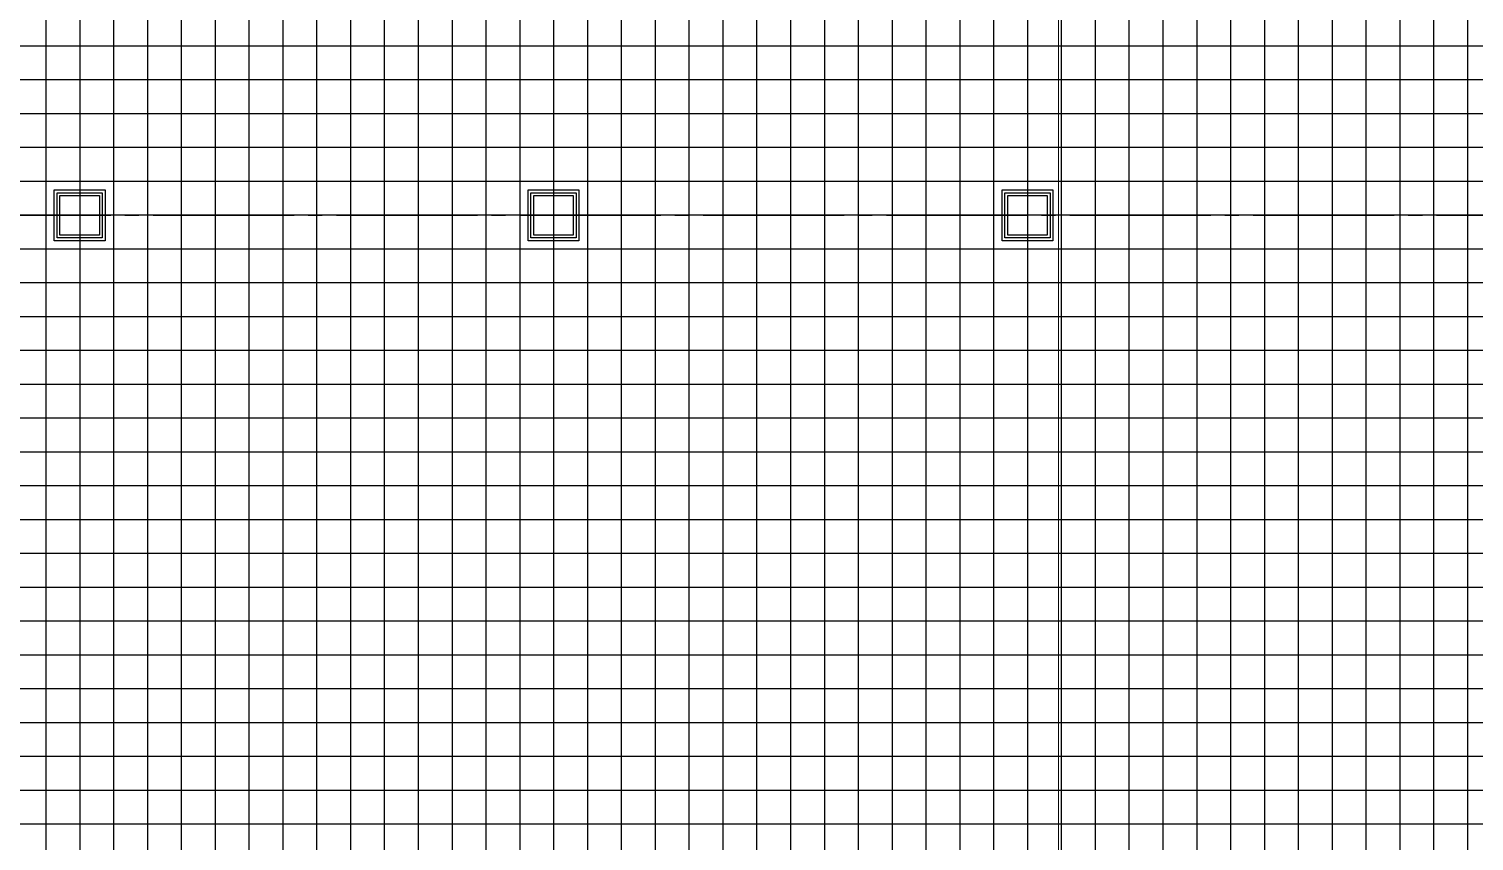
# Model space of a CAD drawing. Header units: millimetres. Extents: x -960 to 41501, y -1010 to 11880.
# Drawn here: x 10110 to 12672, y 1890 to 3331 of the extents above; entities that cross this region are included whole.
import ezdxf
from ezdxf.enums import TextEntityAlignment as Align

# ---------------------------------------------------------------- set-up
doc = ezdxf.new("R2010")
doc.units = ezdxf.units.MM
doc.header["$LTSCALE"] = 100
doc.linetypes.add('X-S-FAB-L10$0$COL-CEN-LIN', pattern=[3.25, 2.5, -0.25, 0.25, -0.25])
for name, color, linetype in [('0-XREF', 7, 'Continuous'), ('188K-SM-03-F10-ARCH-PA-Y2257103$0$K-P1S-4.2-單抗', 53, 'Continuous'), ('188K-SM-03-F10-ARCH-RF-Y2257103$0$K-RF-0.55', 191, 'Continuous'), ('188K-SM-03-F10-ARCH-RF-Y2257103$0$K-RF-0.55-AREA', 6, 'Continuous'), ('X-S-FAB-L10$0$0-DIM-TXT', 8, 'Continuous'), ('X-S-FAB-L10$0$BLOCK', 8, 'Continuous'), ('X-S-FAB-L10$0$CCL', 8, 'X-S-FAB-L10$0$COL-CEN-LIN'), ('X-S-FAB-L10$0$COL-S', 8, 'Continuous'), ('X-S-FAB-L10$0$S-FNDN', 8, 'Continuous')]:
    doc.layers.add(name, color=color, linetype=linetype)
doc.styles.add('X-S-FAB-L10$0$CHINA', font='simplex.shx', dxfattribs={"width": 0.75, "bigfont": 'chineset.shx'})
doc.styles.add('X-S-FAB-L10$0$Standard', font='', dxfattribs={"width": 0.8})
doc.styles.add('X-S-FAB-L10$0$TG_NOTE_TEXT', font='simplex.shx', dxfattribs={"width": 0.75, "bigfont": 'chineset.shx'})
doc.styles.get('X-S-FAB-L10$0$Standard').set_extended_font_data('Microsoft JhengHei')

# ---------------------------------------------------------------- blocks, each defined once
blk = doc.blocks.new('X-S-FAB-L10$0$FAB2-L05')
at = {"layer": 'X-S-FAB-L10$0$CCL'}
for p, q in [((-15960, 11005), (-15960, 0)), ((-15120, 11005), (-15120, 0)), ((-14280, 11005), (-14280, 0)), ((-26880, 3720), (1210, 3720))]:
    blk.add_line(p, q, dxfattribs=at)
at = {"layer": 'X-S-FAB-L10$0$COL-S'}
for points in [[(-15995, 3755), (-15925, 3755), (-15925, 3685), (-15995, 3685)], [(-15155, 3755), (-15085, 3755), (-15085, 3685), (-15155, 3685)], [(-14315, 3755), (-14245, 3755), (-14245, 3685), (-14315, 3685)]]:
    blk.add_lwpolyline(points, close=True, dxfattribs=at)
blk = doc.blocks.new('X-S-FAB-L10')
at = {"layer": 'X-S-FAB-L10$0$COL-S'}
for p, q in [((10165, 3035), (10235, 3035)), ((10165, 2965), (10165, 3035)), ((10235, 3035), (10235, 2965)), ((11005, 3035), (11075, 3035)), ((11005, 2965), (11005, 3035)), ((11075, 3035), (11075, 2965)), ((11845, 3035), (11915, 3035)), ((11845, 2965), (11845, 3035)), ((11915, 3035), (11915, 2965)), ((10235, 2965), (10165, 2965)), ((11075, 2965), (11005, 2965)), ((11915, 2965), (11845, 2965))]:
    blk.add_line(p, q, dxfattribs=at)
at = {"layer": 'X-S-FAB-L10$0$S-FNDN', "lineweight": 0, "flags": 128}
for points in [[(11935, 9055), (4350, 9055), (4350, 7470), (9330, 7470), (9330, -55), (11935, -55), (11935, 4530), (11070, 4530), (11070, 5003), (11935, 5003)], [(11070, 4530), (11935, 4530), (11935, -55), (12665, -55), (12665, -270), (15175, -270), (15175, -55), (15905, -55), (15905, 4530), (16672.5, 4530), (16672.5, 5003), (15905, 5003), (15905, 9055), (11935, 9055), (11935, 5003), (11070, 5003)]]:
    blk.add_lwpolyline(points, close=True, dxfattribs=at)
at = {"layer": 'X-S-FAB-L10$0$BLOCK'}
blk.add_blockref('X-S-FAB-L10$0$FAB2-L05', (26160, -720), dxfattribs=at)
at = {"style": 'X-S-FAB-L10$0$TG_NOTE_TEXT', "width": 0.5, "flags": 1}
for p in [(7463.3, 9020), (18268.3, 8649), (11197.8, 4800.2), (16485.8, 4800.2), (25420.3, 2635), (13360, 320, 0), (7463.3, -33.3)]:
    blk.add_attdef('WH', text='', height=20, dxfattribs=at).set_placement(p, align=Align.BOTTOM_LEFT)
at = {"width": 0.5}
for style, p in [('X-S-FAB-L10$0$TG_NOTE_TEXT', (7585, 9020)), ('X-S-FAB-L10$0$TG_NOTE_TEXT', (18390, 8649)), ('X-S-FAB-L10$0$TG_NOTE_TEXT', (11117.5, 4813.5)), ('X-S-FAB-L10$0$TG_NOTE_TEXT', (16607.5, 4813.5)), ('X-S-FAB-L10$0$TG_NOTE_TEXT', (25350, 2635)), ('X-S-FAB-L10$0$Standard', (13129.4, 325, 0)), ('X-S-FAB-L10$0$TG_NOTE_TEXT', (7585, -20))]:
    blk.add_attdef('DESC', text='', height=10, dxfattribs=dict(at, style=style)).set_placement(p, align=Align.BOTTOM_LEFT)
for tag, style, p in [('TYPE', 'X-S-FAB-L10$0$TG_NOTE_TEXT', (7619.3, 9020)), ('NO', 'X-S-FAB-L10$0$TG_NOTE_TEXT', (7650.1, 9020)), ('TYPE', 'X-S-FAB-L10$0$TG_NOTE_TEXT', (18424.2, 8649)), ('NO', 'X-S-FAB-L10$0$TG_NOTE_TEXT', (18455, 8649)), ('NO', 'X-S-FAB-L10$0$TG_NOTE_TEXT', (11088.6, 4813.5)), ('TYPE', 'X-S-FAB-L10$0$TG_NOTE_TEXT', (11151.8, 4813.5)), ('TYPE', 'X-S-FAB-L10$0$TG_NOTE_TEXT', (16641.8, 4813.5)), ('NO', 'X-S-FAB-L10$0$TG_NOTE_TEXT', (16672.6, 4813.5)), ('NO', 'X-S-FAB-L10$0$TG_NOTE_TEXT', (25313, 2635)), ('TYPE', 'X-S-FAB-L10$0$TG_NOTE_TEXT', (25350, 2635)), ('NO', 'X-S-FAB-L10$0$Standard', (13100, 320, 0)), ('TYPE', 'X-S-FAB-L10$0$Standard', (13129.4, 320, 0)), ('TYPE', 'X-S-FAB-L10$0$TG_NOTE_TEXT', (7619.3, -20)), ('NO', 'X-S-FAB-L10$0$TG_NOTE_TEXT', (7650.1, -20))]:
    blk.add_attdef(tag, text='', height=10, dxfattribs=dict(at, style=style)).set_placement(p, align=Align.BOTTOM_RIGHT)
at = {"style": 'X-S-FAB-L10$0$TG_NOTE_TEXT', "width": 0.5, "flags": 1}
for rotation, p in [(180, (43, 7480)), (180, (943, 7480)), (90, (24310, 3717.8)), (270, (17080, 1711.7))]:
    blk.add_attdef('WH', text='', height=20, rotation=rotation, dxfattribs=at).set_placement(p, align=Align.BOTTOM_LEFT)
at = {"width": 0.5}
for rotation, style, p in [(180, 'X-S-FAB-L10$0$Standard', (317.6, 7480)), (180, 'X-S-FAB-L10$0$Standard', (1217.6, 7480)), (90, 'X-S-FAB-L10$0$TG_NOTE_TEXT', (24310, 3647.5)), (270, 'X-S-FAB-L10$0$TG_NOTE_TEXT', (17080, 1605))]:
    blk.add_attdef('DESC', text='', height=10, rotation=rotation, dxfattribs=dict(at, style=style)).set_placement(p, align=Align.BOTTOM_LEFT)
for tag, rotation, style, p in [('TYPE', 180, 'X-S-FAB-L10$0$Standard', (317.6, 7480)), ('NO', 180, 'X-S-FAB-L10$0$Standard', (347, 7480)), ('TYPE', 180, 'X-S-FAB-L10$0$Standard', (1217.6, 7480)), ('NO', 180, 'X-S-FAB-L10$0$Standard', (1247, 7480)), ('TYPE', 90, 'X-S-FAB-L10$0$TG_NOTE_TEXT', (24310, 3647.5)), ('NO', 90, 'X-S-FAB-L10$0$TG_NOTE_TEXT', (24310, 3610.5)), ('TYPE', 270, 'X-S-FAB-L10$0$TG_NOTE_TEXT', (17080, 1605)), ('NO', 270, 'X-S-FAB-L10$0$TG_NOTE_TEXT', (17080, 1573))]:
    blk.add_attdef(tag, text='', height=10, rotation=rotation, dxfattribs=dict(at, style=style)).set_placement(p, align=Align.BOTTOM_RIGHT)
at = {"layer": 'X-S-FAB-L10$0$0-DIM-TXT', "style": 'X-S-FAB-L10$0$CHINA', "width": 0.75}
for p in [(667.4, 7855.1, -2689.4), (22627.4, 6728.8), (25644.7, 6728.8), (24778.8, 5569.1), (1118.3, 4980), (417.8, 4594.6), (23874.8, 4355), (22927.4, 4330.1), (23749.9, 3901.4), (417.8, 3765.2), (1118.3, 3730), (417.8, 3115.8), (536.9, 2227.8), (16909, 1782.7), (888.4, 880.5), (16977.4, 750), (18878.8, 750), (25641.2, 553.2), (21364, 526.9)]:
    blk.add_attdef('HIG', text='', height=80, dxfattribs=at).set_placement(p, align=Align.MIDDLE_LEFT)
blk = doc.blocks.new('188K-SM-03-F10-ARCH-RF-Y2257103')
at = {"layer": '188K-SM-03-F10-ARCH-RF-Y2257103$0$K-RF-0.55'}
for p, q in [((12420, 9035), (12420, -12.5)), ((12480, 9035), (12480, -12.5)), ((12540, 9035), (12540, -12.5)), ((12600, 9035), (12600, -12.5)), ((12660, 9035), (12660, -12.5)), ((10140, 9012.5), (10140, -12.5)), ((10260, 9012.5), (10260, -12.5)), ((10320, 9012.5), (10320, -12.5)), ((10380, 9012.5), (10380, -12.5)), ((10440, 9012.5), (10440, -12.5)), ((10500, 9012.5), (10500, -12.5)), ((10560, 9012.5), (10560, -12.5)), ((10620, 9012.5), (10620, -12.5)), ((10680, 9012.5), (10680, -12.5)), ((10740, 9012.5), (10740, -12.5)), ((10800, 9012.5), (10800, -12.5)), ((10860, 9012.5), (10860, -12.5)), ((10920, 9012.5), (10920, -12.5)), ((10980, 9012.5), (10980, -12.5)), ((11820, 9012.5), (11820, -12.5)), ((11940, 8990), (11940, -12.5)), ((12000, 8990), (12000, -12.5)), ((12060, 8990), (12060, -12.5)), ((12120, 8990), (12120, -12.5)), ((12180, 8990), (12180, -12.5)), ((12240, 8990), (12240, -12.5)), ((12300, 8990), (12300, -12.5)), ((12360, 8990), (12360, -12.5)), ((10200, 8965), (10200, 35)), ((11880, 8965), (11880, 35)), ((11100, 4517.5), (11100, -12.5)), ((11160, 4517.5), (11160, -12.5)), ((11220, 4517.5), (11220, -12.5)), ((11280, 4517.5), (11280, -12.5)), ((11340, 4517.5), (11340, -12.5)), ((11400, 4517.5), (11400, -12.5)), ((11460, 4517.5), (11460, -12.5)), ((11520, 4517.5), (11520, -12.5)), ((11580, 4517.5), (11580, -12.5)), ((11640, 4517.5), (11640, -12.5)), ((11700, 4517.5), (11700, -12.5)), ((11760, 4517.5), (11760, -12.5)), ((11040, 4465), (11040, 35)), ((24315, 3300), (1845, 3300)), ((24315, 3240), (1845, 3240)), ((24315, 3180), (1845, 3180)), ((24315, 3120), (1845, 3120)), ((24315, 3060), (1845, 3060)), ((24315, 3000), (1845, 3000)), ((24315, 2940), (1845, 2940)), ((24315, 2880), (1845, 2880)), ((24315, 2820), (1845, 2820)), ((24315, 2760), (1845, 2760)), ((24315, 2700), (1845, 2700)), ((24315, 2640), (1845, 2640)), ((24315, 2580), (1845, 2580)), ((24315, 2520), (1845, 2520)), ((24315, 2460), (1845, 2460)), ((24315, 2400), (1845, 2400)), ((24315, 2340), (1845, 2340)), ((24315, 2280), (1845, 2280)), ((24315, 2220), (1845, 2220)), ((24315, 2160), (1845, 2160)), ((24315, 2100), (1845, 2100)), ((16750, 2040), (1845, 2040)), ((16750, 1980), (1845, 1980)), ((16750, 1920), (1845, 1920))]:
    blk.add_line(p, q, dxfattribs=at)
at = {"layer": '188K-SM-03-F10-ARCH-RF-Y2257103$0$K-RF-0.55-AREA'}
for points in [[(10165, 3035), (10235, 3035), (10235, 2965), (10165, 2965)], [(11005, 3035), (11075, 3035), (11075, 2965), (11005, 2965)], [(11845, 3035), (11915, 3035), (11915, 2965), (11845, 2965)]]:
    blk.add_lwpolyline(points, close=True, dxfattribs=at)
blk = doc.blocks.new('188K-SM-03-F10-ARCH-PA-Y2257103')
at = {"layer": '188K-SM-03-F10-ARCH-PA-Y2257103$0$K-P1S-4.2-單抗'}
for points in [[(10155, 3045), (10245, 3045), (10245, 2955), (10155, 2955)], [(10160, 3040), (10240, 3040), (10240, 2960), (10160, 2960)], [(10995, 3045), (11085, 3045), (11085, 2955), (10995, 2955)], [(11000, 3040), (11080, 3040), (11080, 2960), (11000, 2960)], [(11835, 3045), (11925, 3045), (11925, 2955), (11835, 2955)], [(11840, 3040), (11920, 3040), (11920, 2960), (11840, 2960)]]:
    blk.add_lwpolyline(points, close=True, dxfattribs=at)

msp = doc.modelspace()

# ---------------------------------------------------------------- block references
for name in ['X-S-FAB-L10', '188K-SM-03-F10-ARCH-RF-Y2257103']:
    msp.add_blockref(name, (0, 0))
at = {"layer": '0-XREF'}
msp.add_blockref('188K-SM-03-F10-ARCH-PA-Y2257103', (0, 0), dxfattribs=at)

doc.saveas('drawing.dxf')
